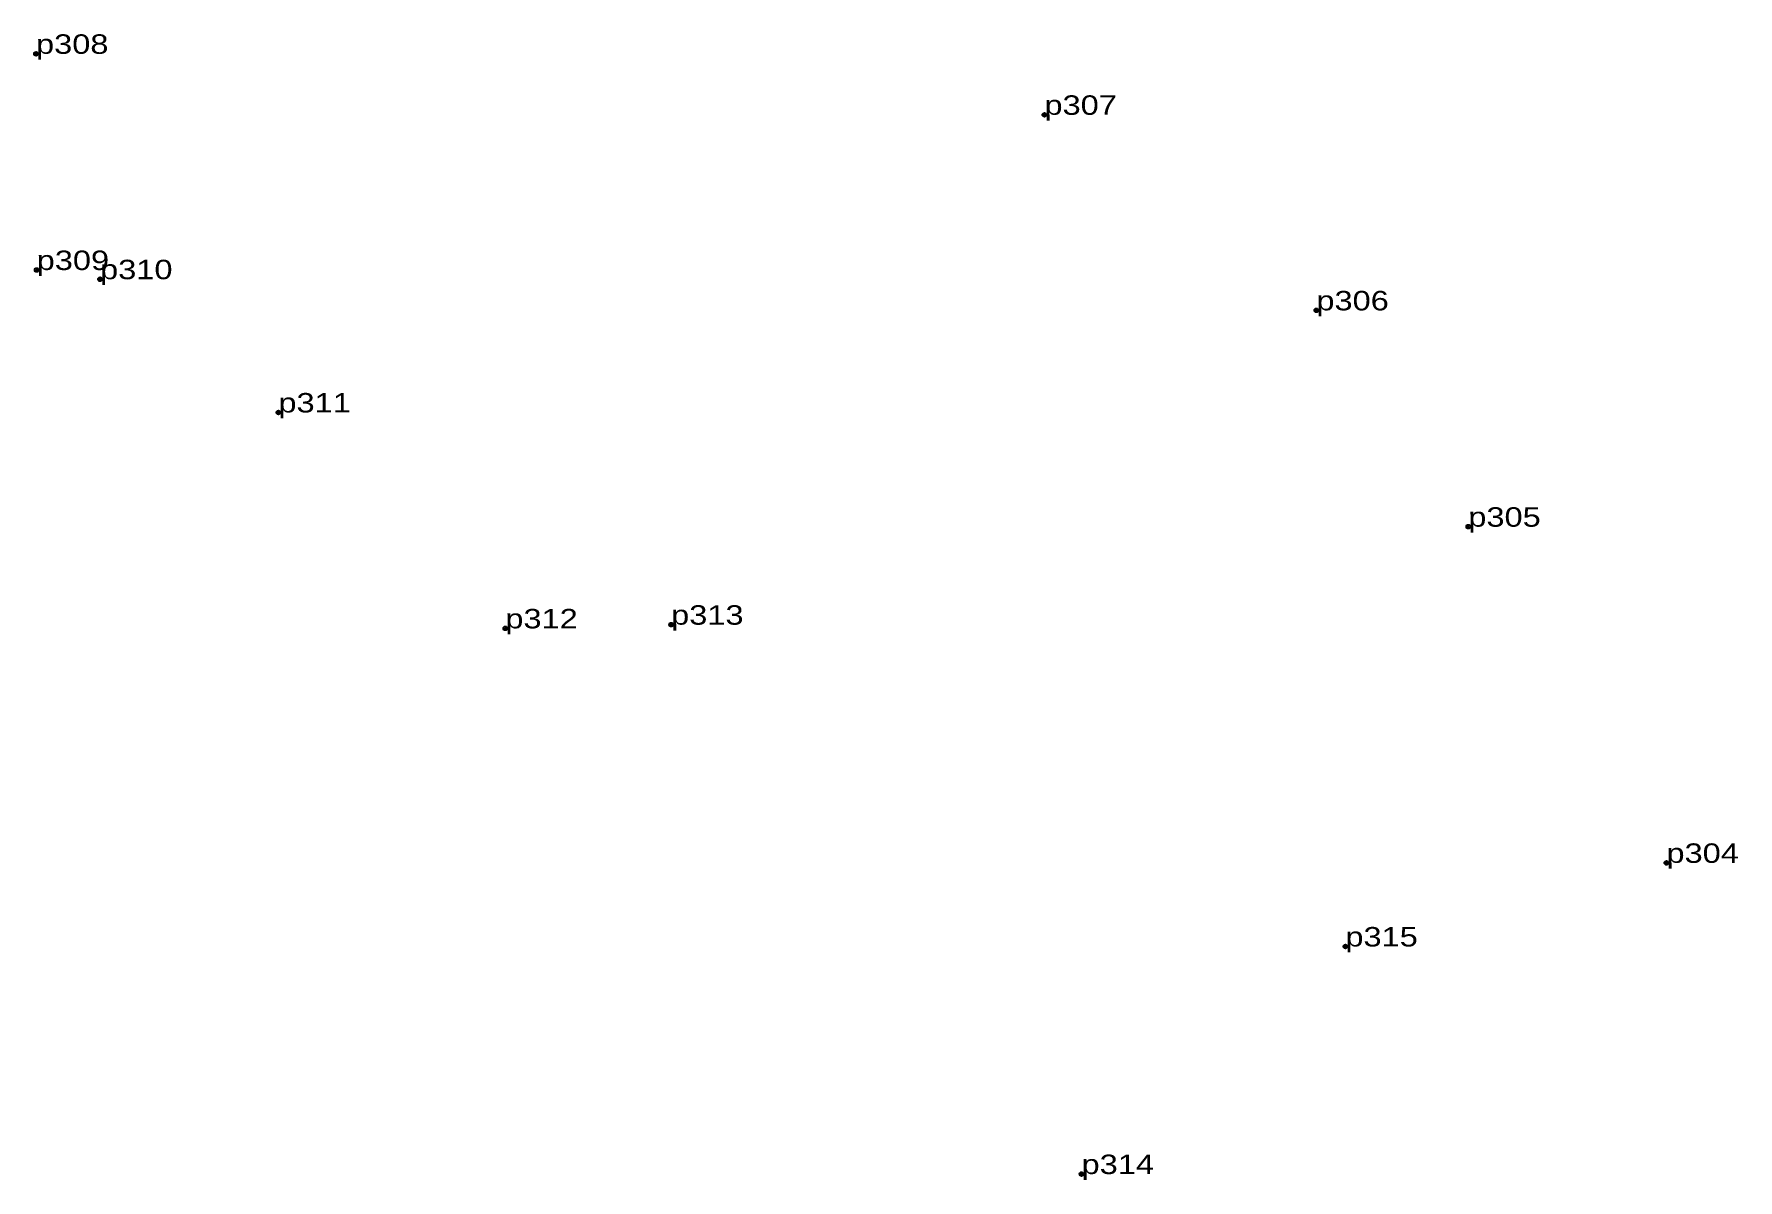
# Model space of a CAD drawing. Header units: metres. Extents: x 534559 to 555232, y 1820931 to 1853148.
# Drawn here: x 551239.3 to 551396.8, y 1822306 to 1822412 of the extents above; entities that cross this region are included whole.
import ezdxf

# ---------------------------------------------------------------- set-up
doc = ezdxf.new("R2010")
doc.units = ezdxf.units.M
doc.header["$LTSCALE"] = 0.72
doc.header["$PDMODE"] = 32
doc.header["$PDSIZE"] = 0.36
doc.layers.add('12', color=7, linetype='Continuous')
doc.layers.add('7', color=7, linetype='Continuous')

msp = doc.modelspace()

# ---------------------------------------------------------------- linework, layer by layer
at = {"layer": '7'}
for p in [(551239.53, 1822410.14), (551332.72, 1822404.5), (551239.59, 1822390.15), (551245.45, 1822389.3), (551357.85, 1822386.42), (551261.93, 1822376.98), (551371.89, 1822366.42), (551282.9, 1822357.02), (551298.23, 1822357.36), (551390.2, 1822335.34), (551360.53, 1822327.61), (551336.15, 1822306.57)]:
    msp.add_point(p, dxfattribs=at)

# ---------------------------------------------------------------- texts
at = {"layer": '12', "width": 1.25}
for s, p in [('p308', (551239.53, 1822410.14)), ('p308', (551239.53, 1822410.14)), ('p308', (551239.53, 1822410.14)), ('p307', (551332.72, 1822404.5)), ('p307', (551332.72, 1822404.5)), ('p307', (551332.72, 1822404.5)), ('p309', (551239.59, 1822390.15)), ('p309', (551239.59, 1822390.15)), ('p309', (551239.59, 1822390.15)), ('p310', (551245.45, 1822389.3)), ('p310', (551245.45, 1822389.3)), ('p310', (551245.45, 1822389.3)), ('p306', (551357.85, 1822386.42)), ('p306', (551357.85, 1822386.42)), ('p306', (551357.85, 1822386.42)), ('p311', (551261.93, 1822376.98)), ('p311', (551261.93, 1822376.98)), ('p311', (551261.93, 1822376.98)), ('p305', (551371.89, 1822366.42)), ('p305', (551371.89, 1822366.42)), ('p305', (551371.89, 1822366.42)), ('p312', (551282.9, 1822357.02)), ('p312', (551282.9, 1822357.02)), ('p312', (551282.9, 1822357.02)), ('p313', (551298.22, 1822357.36)), ('p313', (551298.22, 1822357.36)), ('p313', (551298.22, 1822357.36)), ('p304', (551390.2, 1822335.34)), ('p304', (551390.2, 1822335.34)), ('p304', (551390.2, 1822335.34)), ('p315', (551360.53, 1822327.61)), ('p315', (551360.53, 1822327.61)), ('p315', (551360.53, 1822327.61)), ('p314', (551336.15, 1822306.57)), ('p314', (551336.15, 1822306.57)), ('p314', (551336.15, 1822306.57))]:
    msp.add_text(s, height=1.8, dxfattribs=at).set_placement(p)

doc.saveas('drawing.dxf')
